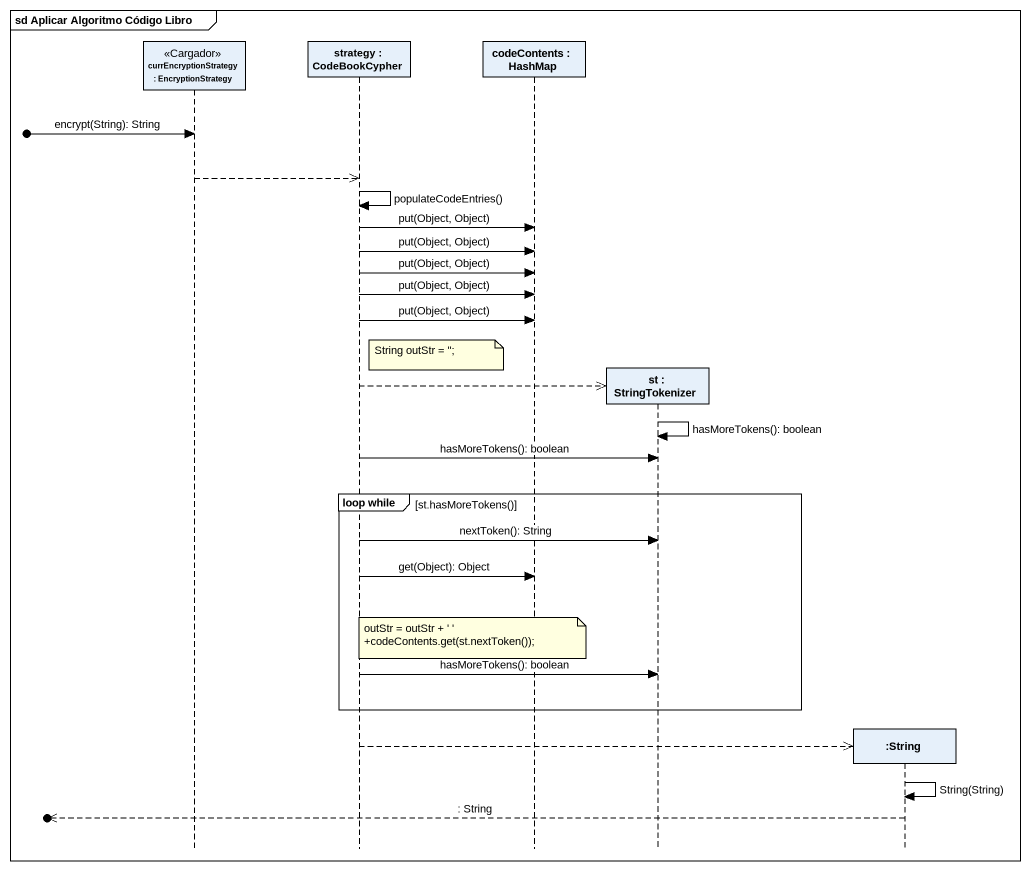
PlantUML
@startuml
mainframe sd Aplicar Algoritmo Código Libro
hide footbox
participant "currEncryptionStrategy : EncryptionStrategy" as currEncryptionStrategy <<Cargador>>
participant "strategy : CodeBookCypher" as strategy
participant "codeContents : HashMap" as codeContents
participant "st : StringTokenizer" as st
participant ":String" as String

[o-> currEncryptionStrategy : encrypt(String): String
currEncryptionStrategy -->> strategy
strategy -> strategy : populateCodeEntries()
strategy -> codeContents : put(Object, Object)
strategy -> codeContents : put(Object, Object)
strategy -> codeContents : put(Object, Object)
strategy -> codeContents : put(Object, Object)
strategy -> codeContents : put(Object, Object)
note right of strategy : String outStr = '';
strategy -->> st **
st -> st : hasMoreTokens(): boolean
strategy -> st : hasMoreTokens(): boolean
group loop while [st.hasMoreTokens()]
  strategy -> st : nextToken(): String
  strategy -> codeContents : get(Object): Object
  note over codeContents : outStr = outStr + ' ' +codeContents.get(st.nextToken());
  strategy -> st : hasMoreTokens(): boolean
end
strategy -->> String **
String -> String : String(String)
[o<<-- String : : String
@enduml
